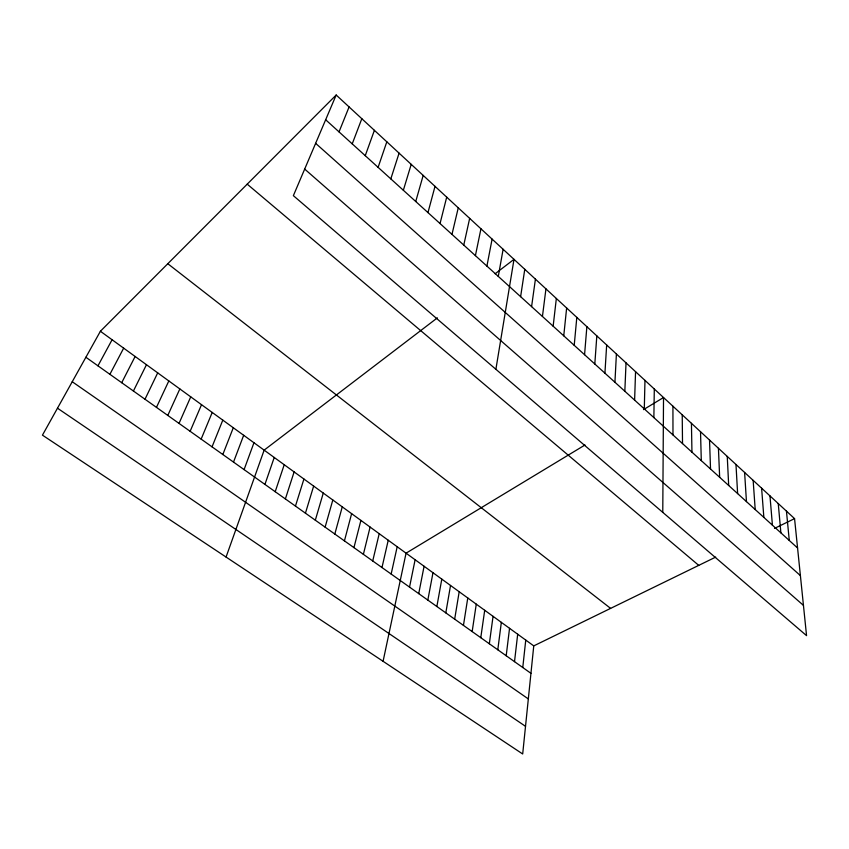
<?xml version="1.0" encoding="UTF-8"?>
<svg xmlns="http://www.w3.org/2000/svg" width="849" height="849" viewBox="0 0 849 849"><rect width="100%" height="100%" fill="white"/><g stroke="black" fill="none" stroke-linecap="round" stroke-linejoin="round"><path stroke-width="1.27" d="M662.772 512.371L663.525 397.523L643.51 409.621M653.868 417.591L654.303 389.001M644.295 408.91L644.975 380.384M634.617 400.123L635.551 371.671M624.832 391.24L626.031 362.873M614.931 382.262L616.406 353.969M604.923 373.178L606.664 344.981M594.809 363.998L596.826 335.886M584.568 354.712L586.871 326.685M574.221 345.31L576.811 317.388M715.696 557.103L533.756 645.887L522.687 753.986L42.45 435.155L100.394 331.259L336.183 95.014L794.558 518.622L806.55 635.636L293.372 195.663L336.183 95.014M563.747 335.811L566.644 307.985M522.772 667.516L525.754 640.072M514.515 661.658L517.688 634.214M553.145 326.196L556.35 298.477M506.195 655.746L509.549 628.313M542.437 316.465L545.949 288.862M497.801 649.782L501.334 622.349M489.332 643.765L493.057 616.332M531.591 306.627L535.422 279.13M480.778 637.695L484.705 610.272M472.161 631.571L476.268 604.148M520.617 296.672L524.778 269.292M463.448 625.395L467.767 597.972M454.671 619.154L459.192 591.742M495.89 369.294L514.006 259.348L495.126 273.771M445.81 612.861L450.532 585.46M498.289 276.403L503.117 249.277M436.864 606.515L441.798 579.124M427.832 600.094L432.979 572.725M486.912 266.087L492.102 239.1M418.727 593.631L424.086 566.262M409.536 587.094L415.119 559.746M475.408 255.645L480.948 228.795M383.079 661.297L406.055 553.177L584.993 444.993M391.156 574.051L397.194 546.735M463.766 245.085L469.667 218.363M381.986 567.535L388.237 540.24M451.976 234.388L458.258 207.825M372.722 560.956L379.216 533.681M363.383 554.323L370.1 527.07M440.047 223.552L446.701 197.148M353.948 547.626L360.91 520.395M344.429 540.866L351.624 513.656M427.97 212.59L435.017 186.345M334.814 534.032L342.264 506.853M325.114 527.144L332.819 499.997M415.734 201.5L423.184 175.414M315.319 520.193L323.278 493.067M305.438 513.167L313.652 486.084M403.349 190.261L411.213 164.345M295.452 506.089L303.931 479.027M390.816 178.874L399.083 153.138M285.381 498.925L294.125 471.906M275.203 491.709L284.224 464.721M378.113 167.349L386.815 141.804M264.93 484.408L274.238 457.462M226.067 557.061L264.145 450.14L437.384 317.855M365.25 155.685L374.398 130.321M244.088 469.603L253.957 442.743M233.517 462.089L243.674 435.282M352.229 143.863L361.823 118.701M222.831 454.512L233.295 427.747M212.048 446.85L222.809 420.128M339.027 131.892L349.088 106.932M201.149 439.113L212.218 412.444M190.144 431.292L201.531 404.686M179.033 423.396L190.738 396.844M167.794 415.426L179.839 388.927M156.46 407.371L168.824 380.936M144.999 399.232L157.702 372.86M133.42 391.007L146.474 364.709M121.725 382.697L135.129 356.474M109.903 374.303L123.667 348.154M97.964 365.823L112.089 339.749M774.521 528.407L794.558 518.622M57.477 408.199L525.52 726.33M72.239 381.742L528.322 698.929M85.887 357.259L530.943 673.321M100.394 331.259L533.756 645.887M167.805 263.721L610.601 608.383M247.218 184.159L698.748 565.37M304.685 169.089L803.451 605.379M315.637 143.332L800.405 575.611M325.666 119.762L797.572 547.998M786.45 511.119L789.273 540.473M778.246 503.542L780.889 532.864M769.969 495.89L772.42 525.181M761.606 488.154L763.856 517.402M753.148 480.343L755.207 509.559M744.605 472.447L746.462 501.621M735.977 464.477L737.622 493.598M727.253 456.412L728.686 485.49M718.434 448.272L719.655 477.297M709.531 440.037L710.528 469.009M700.521 431.716L701.295 460.636M691.426 423.301L691.956 452.167M682.225 414.8L682.522 443.603M672.928 406.204L672.981 434.943"/></g></svg>
